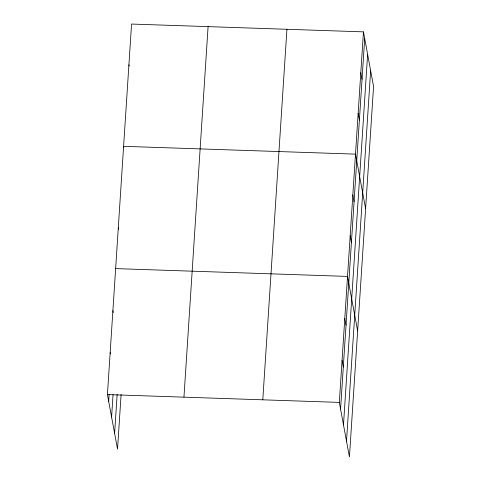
<?xml version="1.0" encoding="UTF-8"?>
<svg xmlns="http://www.w3.org/2000/svg" width="481" height="481" viewBox="0 0 481 481"><rect width="100%" height="100%" fill="white"/><g stroke="black" fill="none" stroke-linecap="round" stroke-linejoin="round"><path stroke-width="0.72" d="M121.104 394.396L117.538 449.14L107.425 394.582L131.566 24.05L363.462 31.86L373.575 86.418L349.434 456.95L339.321 402.393L363.462 31.86M108.664 401.274L109.109 394.528M111.592 417.069L113.059 394.576M114.61 433.345L117.154 394.354M183.952 397.162L208.093 26.629M262.794 399.813L286.935 29.281M340.566 409.084L364.7 38.552M343.488 424.879L367.628 54.347M346.506 441.155L370.647 70.623M115.632 268.602L347.529 276.413L357.642 330.97M107.425 394.582L339.321 402.393M360.804 72.619L362.049 79.311M358.153 113.378L359.391 120.07M365.608 208.694L355.495 154.136L123.599 146.326L123.845 147.667M352.844 194.895L354.082 201.587M350.186 235.654L351.425 242.346M344.793 318.404L346.037 325.096M342.057 360.395L343.302 367.093M128.908 64.809L129.161 66.15M118.29 227.844L118.536 229.178M112.897 310.594L113.269 312.602M110.161 352.591L110.408 353.926"/></g></svg>
